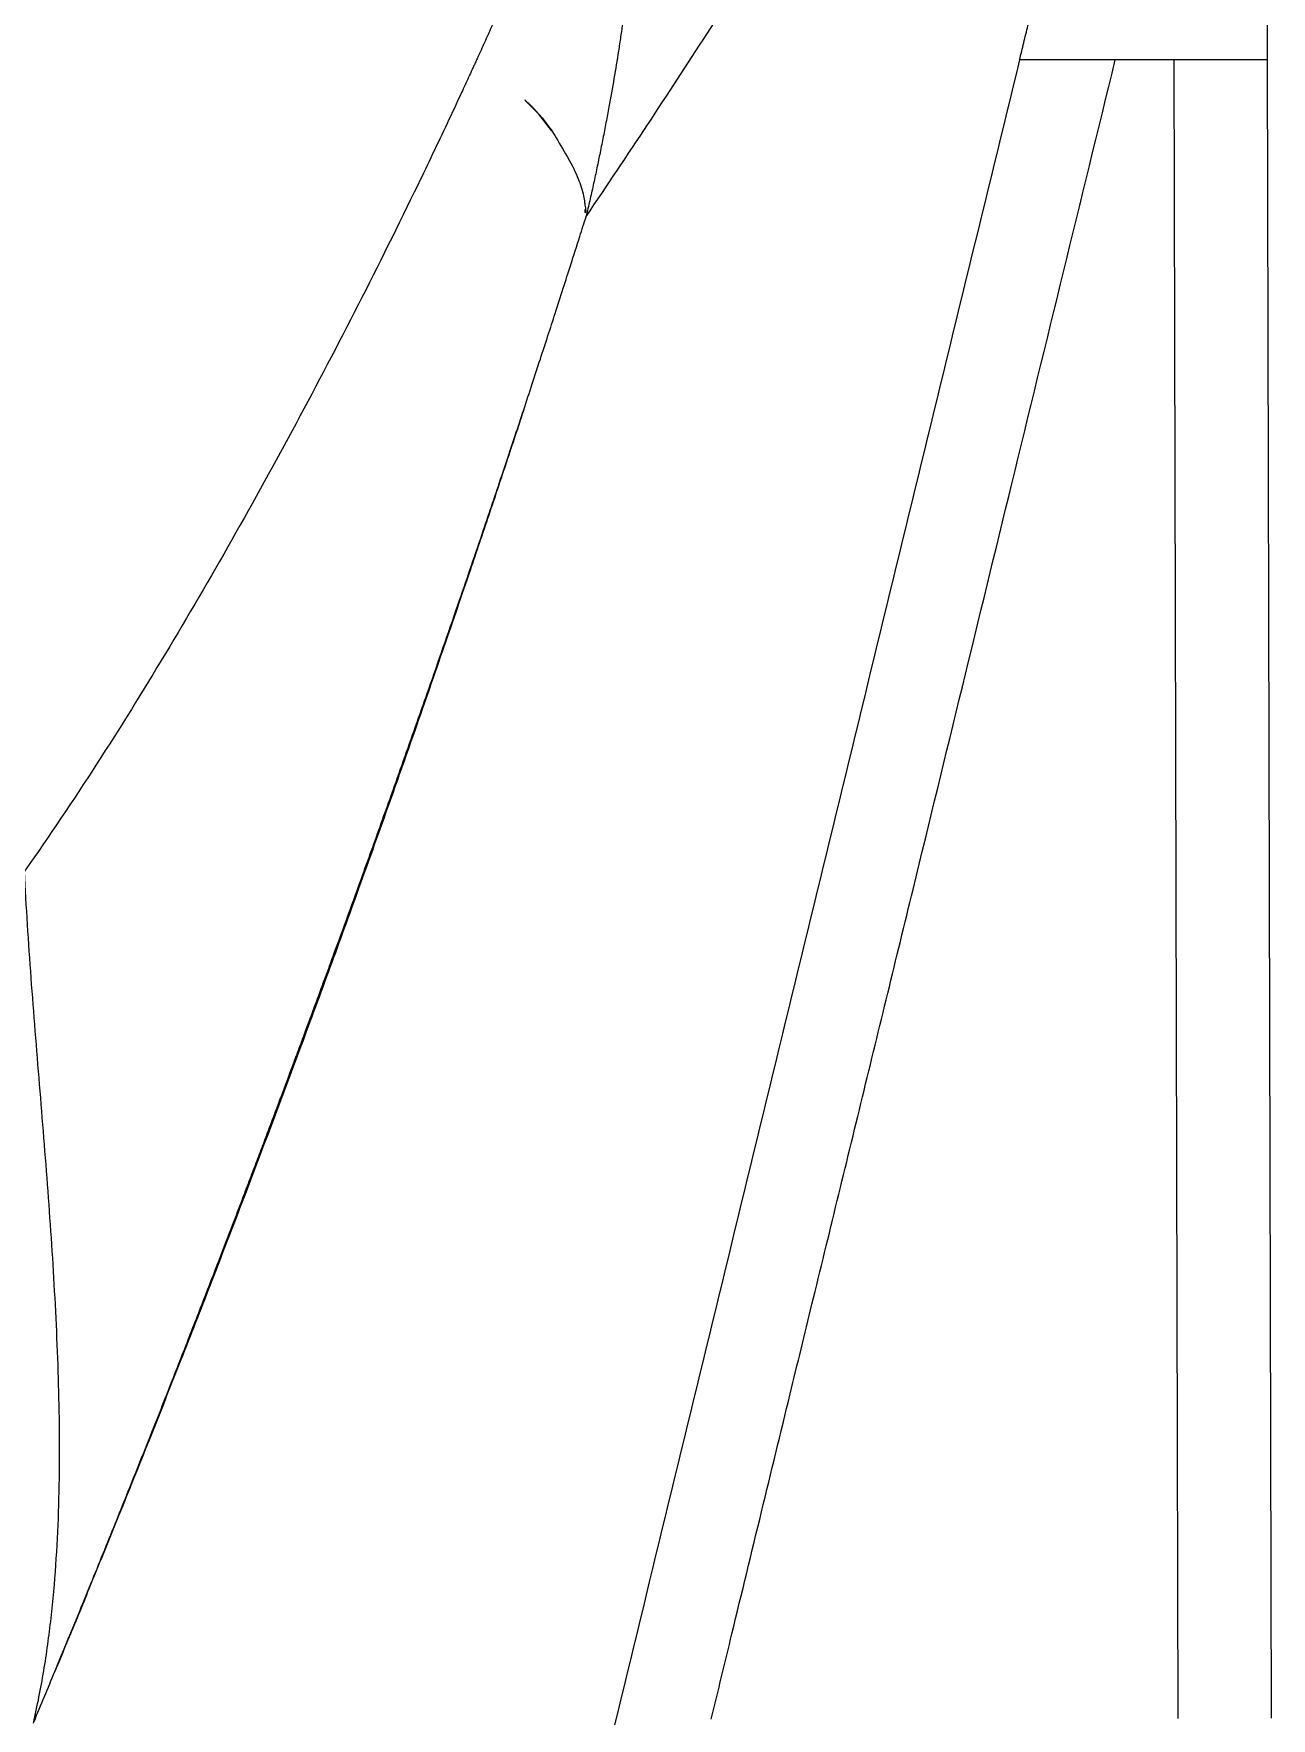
# Model space of a CAD drawing. Extents: x 525 to 613, y 487 to 635.
# Drawn here: x 598.9 to 604.09, y 558.9 to 565.97 of the extents above; entities that cross this region are included whole.
import ezdxf

# ---------------------------------------------------------------- set-up
doc = ezdxf.new("R2010")
doc.units = 0
doc.header["$MEASUREMENT"] = 0
doc.layers.add('1', color=4, linetype='Continuous')
doc.layers.add('STD TEST', color=3, linetype='Continuous')

# ---------------------------------------------------------------- blocks, each defined once
blk = doc.blocks.new('2023 VANGUARD')
at = {"layer": '1', "color": 3, "linetype": 'Continuous', "lineweight": 25}
for p, q in [((34.7215, -26.8325), (34.4744, -26.8325)), ((34.7385, -33.7923), (34.7215, -26.8325)), ((35.112, -26.8325), (35.1291, -33.7916))]:
    blk.add_line(p, q, dxfattribs=at)
at = {"layer": '1', "color": 3, "linetype": 'Continuous', "lineweight": 25, "flags": 128}
blk.add_lwpolyline([(32.0698, -27.0756), (32.1096, -27.1287), (32.0555, -27.061), (32.0156, -27.0192), (32, -27.0041), (31.9982, -27.0023), (31.9972, -27.0014), (31.9971, -27.0013), (31.9971, -27.0012), (31.9971, -27.0012), (31.9971, -27.0012), (31.9971, -27.0012), (31.9971, -27.0012), (31.9971, -27.0012), (31.9971, -27.0012), (31.9971, -27.0012), (31.9971, -27.0012), (31.9971, -27.0012), (31.9971, -27.0012), (31.9971, -27.0012), (31.9972, -27.0012), (31.9974, -27.0015), (31.9979, -27.0019), (32.0021, -27.0057), (32.0147, -27.0176), (32.0345, -27.0372), (32.0698, -27.0756)], dxfattribs=at)
at = {"layer": '1', "color": 3, "linetype": 'Continuous', "lineweight": 25}
for points, knots in [([(35.1019, -22.7159), (35.1021, -22.8124), (35.1027, -23.0124), (35.1035, -23.3232), (35.1043, -23.6555), (35.1052, -24.0093), (35.1061, -24.3845), (35.1073, -24.8706), (35.1088, -25.4602), (35.1104, -26.1464), (35.1115, -26.6038), (35.112, -26.8325)], [0, 0, 0, 0, 0.0702871, 0.1457926, 0.2265167, 0.3124592, 0.4036203, 0.5, 0.6666582, 0.8333248, 1, 1, 1, 1]), ([(32.2543, -27.4896), (32.4294, -27.2318), (32.5983, -26.976), (32.8422, -26.5983), (32.9219, -26.4734), (33.0782, -26.226), (33.1548, -26.1035), (33.3794, -25.7406), (33.5223, -25.5049), (33.7937, -25.0501), (33.9221, -24.8309), (34.103, -24.5178), (34.1614, -24.416), (34.2458, -24.2677), (34.2735, -24.219), (34.3277, -24.1231), (34.3543, -24.076), (34.4843, -23.8449), (34.579, -23.6741), (34.7487, -23.3656), (34.8237, -23.2279), (34.9201, -23.0502), (34.9495, -22.9959), (35.0028, -22.8976), (35.0266, -22.8536), (35.0474, -22.8154)], [0, 0, 0, 0, 0.125, 0.125, 0.1875, 0.1875, 0.25, 0.25, 0.375, 0.375, 0.5, 0.5, 0.5625, 0.5625, 0.59375, 0.59375, 0.625, 0.625, 0.75, 0.75, 0.875, 0.875, 0.9375, 0.9375, 1, 1, 1, 1]), ([(34.0729, -26.8325), (34.0788, -26.8086), (34.0904, -26.7608), (34.1109, -26.6771), (34.1355, -26.5763), (34.1647, -26.4568), (34.2057, -26.2895), (34.257, -26.0796), (34.3169, -25.8352), (34.3784, -25.5843), (34.4399, -25.3335), (34.5031, -25.0761), (34.5742, -24.7863), (34.6521, -24.4686), (34.7342, -24.1341), (34.806, -23.8414), (34.8715, -23.5735), (34.9218, -23.3674), (34.9628, -23.1969), (34.9892, -23.0851), (35.0122, -22.984), (35.0306, -22.8999), (35.0418, -22.8436), (35.0474, -22.8154)], [0, 0, 0, 0, 0.0178575, 0.0357149, 0.0625007, 0.0931803, 0.1250005, 0.1875001, 0.2499999, 0.3076285, 0.3750003, 0.4375007, 0.500001, 0.5915603, 0.6749021, 0.7499997, 0.8102727, 0.8750018, 0.9039722, 0.9375032, 0.9583573, 0.9791891, 1, 1, 1, 1]), ([(32.0224, -26.3166), (32.0036, -26.3607), (31.9753, -26.4267), (31.9371, -26.5143), (31.9083, -26.5799), (31.8793, -26.6453), (31.8501, -26.7105), (31.8256, -26.7648), (31.8099, -26.7993), (31.8037, -26.8128), (31.8022, -26.8162), (31.8007, -26.8196), (31.7982, -26.825), (31.7948, -26.8324), (31.7899, -26.8433), (31.7837, -26.8568), (31.7738, -26.8784), (31.7564, -26.9162), (31.7216, -26.9916), (31.6513, -27.142), (31.5085, -27.4409), (31.2989, -27.8626), (31.0385, -28.3599), (30.7694, -28.8481), (30.4911, -29.326), (30.2023, -29.7912), (30.0014, -30.0905), (29.8983, -30.2362)], [0, 0, 0, 0, 0.03125, 0.046875, 0.0625, 0.078125, 0.09375, 0.109375, 0.117188, 0.118652, 0.119141, 0.119629, 0.121094, 0.123047, 0.125, 0.128906, 0.132812, 0.140625, 0.15625, 0.1875, 0.25, 0.375, 0.5, 0.625, 0.75, 0.875, 1, 1, 1, 1]), ([(32.4233, -26.5604), (32.4221, -26.5699), (32.4197, -26.589), (32.4159, -26.6178), (32.4119, -26.6468), (32.4078, -26.6761), (32.4036, -26.7056), (32.3991, -26.7354), (32.3946, -26.7655), (32.3855, -26.824), (32.371, -26.9123), (32.3533, -27.0121), (32.3376, -27.096), (32.3247, -27.1624), (32.3114, -27.2287), (32.2979, -27.294), (32.2839, -27.3588), (32.2695, -27.424), (32.2594, -27.4676), (32.2543, -27.4897)], [0, 0, 0, 0, 0.030212, 0.060709, 0.091496, 0.122576, 0.153953, 0.18563, 0.217611, 0.249898, 0.372146, 0.500017, 0.570596, 0.642844, 0.715076, 0.785808, 0.855775, 0.927169, 1, 1, 1, 1]), ([(34.0729, -26.8325), (33.7888, -27.9968), (33.5056, -29.1612), (33.0809, -30.9075), (32.9394, -31.4897), (32.6564, -32.6539), (32.5148, -33.2363), (32.374, -33.8193)], [0, 0, 0, 0, 0.5, 0.5, 0.75, 0.75, 1, 1, 1, 1]), ([(32.7793, -33.7955), (32.8082, -33.676), (32.8784, -33.3858), (32.9888, -32.9307), (33.1008, -32.4698), (33.242, -31.8895), (33.4139, -31.1841), (33.6934, -30.0366), (34.0464, -28.5859), (34.3297, -27.4256), (34.4744, -26.8325)], [0, 0, 0, 0, 0.051457, 0.125, 0.196067, 0.25, 0.375, 0.5, 0.74444, 1, 1, 1, 1]), ([(34.4744, -26.8325), (34.4708, -26.8325), (34.4612, -26.8325), (34.4433, -26.8325), (34.4185, -26.8325), (34.3867, -26.8325), (34.3538, -26.8325), (34.3064, -26.8325), (34.2526, -26.8325), (34.1926, -26.8325), (34.1437, -26.8325), (34.1141, -26.8325), (34.0982, -26.8325), (34.0901, -26.8325), (34.0836, -26.8325), (34.0785, -26.8325), (34.0749, -26.8325), (34.0736, -26.8325), (34.0729, -26.8325)], [0, 0, 0, 0, 0.017109, 0.045198, 0.084595, 0.135707, 0.199932, 0.2498, 0.382821, 0.499367, 0.631692, 0.756926, 0.798559, 0.839806, 0.880616, 0.920946, 0.960753, 1, 1, 1, 1]), ([(35.1121, -26.8325), (35.1117, -26.8325), (35.1109, -26.8325), (35.1093, -26.8325), (35.1075, -26.8325), (35.1053, -26.8325), (35.103, -26.8325), (35.1006, -26.8325), (35.098, -26.8325), (35.0925, -26.8325), (35.0825, -26.8325), (35.0627, -26.8326), (35.0339, -26.8325), (34.9903, -26.8325), (34.9344, -26.8325), (34.8779, -26.8325), (34.8303, -26.8325), (34.8006, -26.8325), (34.7747, -26.8325), (34.7507, -26.8325), (34.732, -26.8325), (34.7215, -26.8325)], [0, 0, 0, 0, 0.022816, 0.044652, 0.065511, 0.085397, 0.104315, 0.122271, 0.139269, 0.155315, 0.223792, 0.290672, 0.393284, 0.500152, 0.629522, 0.758875, 0.820789, 0.881774, 0.91022, 0.949498, 1, 1, 1, 1]), ([(32.1138, -27.1357), (32.1123, -27.1332), (32.0868, -27.0901), (32.1853, -27.2529), (32.2164, -27.3173), (32.2413, -27.3872), (32.2475, -27.4276), (32.2503, -27.4486), (32.2528, -27.4621), (32.2527, -27.4683), (32.2523, -27.4714), (32.2519, -27.473), (32.2517, -27.4735), (32.2515, -27.4737), (32.2514, -27.4739), (32.2512, -27.4739), (32.2508, -27.4735), (32.25, -27.4695), (32.2501, -27.4645), (32.2498, -27.4606), (32.2498, -27.4604)], [0, 0, 0, 0, 0.02088, 0.359098, 0.624318, 0.809244, 0.87334, 0.922875, 0.94287, 0.951554, 0.957728, 0.959718, 0.96051, 0.961225, 0.961927, 0.962683, 0.964557, 0.970428, 0.998969, 1, 1, 1, 1]), ([(31.9925, -28.3015), (32.0044, -28.2651), (32.0277, -28.1942), (32.0616, -28.0903), (32.0937, -27.9916), (32.1258, -27.8925), (32.1576, -27.7936), (32.192, -27.6859), (32.224, -27.5854), (32.2455, -27.5175), (32.2543, -27.4897)], [0, 0, 0, 0, 0.134904, 0.263187, 0.384868, 0.499963, 0.629765, 0.749969, 0.89752, 1, 1, 1, 1]), ([(31.9923, -28.3015), (31.9805, -28.3373), (31.9567, -28.4098), (31.9203, -28.5193), (31.8832, -28.6307), (31.8453, -28.7439), (31.8066, -28.8589), (31.7442, -29.0431), (31.6545, -29.3053), (31.5423, -29.6283), (31.4231, -29.9664), (31.3042, -30.2987), (31.1796, -30.6413), (31.017, -31.0822), (30.8495, -31.5262), (30.6806, -31.9642), (30.5512, -32.2953), (30.4232, -32.6181), (30.3056, -32.9109), (30.2028, -33.164), (30.1137, -33.3817), (30.0545, -33.5246), (30.0254, -33.595)], [0, 0, 0, 0, 0.019919, 0.040213, 0.060874, 0.081897, 0.103275, 0.125003, 0.184733, 0.249996, 0.306189, 0.374995, 0.437497, 0.5, 0.625006, 0.690166, 0.750009, 0.814305, 0.875007, 0.917892, 0.959544, 1, 1, 1, 1]), ([(30.0254, -33.595), (30.0441, -33.5495), (30.0813, -33.4598), (30.1359, -33.3266), (30.189, -33.1965), (30.2406, -33.0695), (30.2906, -32.9456), (30.3391, -32.8248), (30.3861, -32.7071), (30.4317, -32.5925), (30.4758, -32.481), (30.5184, -32.3727), (30.5597, -32.2675), (30.5996, -32.1654), (30.638, -32.0664), (30.6751, -31.9706), (30.7109, -31.8779), (30.7453, -31.7884), (30.7784, -31.702), (30.8101, -31.6188), (30.8406, -31.5387), (30.8698, -31.4618), (30.8977, -31.388), (30.9243, -31.3174), (30.9496, -31.25), (30.9737, -31.1858), (30.9965, -31.1247), (31.0181, -31.0668), (31.0385, -31.0121), (31.0577, -30.9606), (31.0756, -30.9122), (31.0923, -30.867), (31.1078, -30.8251), (31.1221, -30.7863), (31.1352, -30.7507), (31.1472, -30.7183), (31.1579, -30.6891), (31.1674, -30.6631), (31.1758, -30.6403), (31.183, -30.6207), (31.189, -30.6043), (31.234, -30.4814), (31.3044, -30.2877), (31.4066, -30.0032), (31.5013, -29.7368), (31.6093, -29.4295), (31.7166, -29.12), (31.816, -28.8288), (31.8937, -28.5985), (31.9501, -28.4295), (31.9806, -28.3373), (31.9925, -28.3015)], [0, 0, 0, 0, 0.02608, 0.051555, 0.076425, 0.10069, 0.124351, 0.147406, 0.169857, 0.191703, 0.212944, 0.233581, 0.253612, 0.273039, 0.291861, 0.310078, 0.32769, 0.344697, 0.3611, 0.376898, 0.39209, 0.406678, 0.420661, 0.43404, 0.446813, 0.458982, 0.470546, 0.481505, 0.491859, 0.501609, 0.510753, 0.519293, 0.527228, 0.534558, 0.541283, 0.547404, 0.55292, 0.55783, 0.562136, 0.565838, 0.568934, 0.571426, 0.635456, 0.678567, 0.732138, 0.785713, 0.851527, 0.905861, 0.948718, 0.980097, 1, 1, 1, 1]), ([(29.9351, -33.8118), (29.9521, -33.7394), (29.9809, -33.5932), (30.0213, -33.2977), (30.0456, -32.9249), (30.0463, -32.4763), (30.028, -32.0277), (29.9977, -31.5796), (29.9613, -31.1318), (29.9247, -30.6842), (29.9051, -30.3856), (29.8983, -30.2362)], [0, 0, 0, 0, 0.0625, 0.125, 0.25, 0.375, 0.5, 0.625, 0.75, 0.875, 1, 1, 1, 1])]:
    blk.add_open_spline(points, degree=3, knots=knots, dxfattribs=at)
blk.add_open_spline([(29.9379, -33.8052), (29.9672, -33.7351), (29.9963, -33.6651), (30.0254, -33.595)], degree=3, dxfattribs=at)
blk = doc.blocks.new('2026 Vanguard')
at = {"layer": 'STD TEST', "color": 1}
blk.add_blockref('2023 VANGUARD', (44.1613, 88.209), dxfattribs=at)

msp = doc.modelspace()

# ---------------------------------------------------------------- block references
at = {"layer": '1'}
msp.add_blockref('2026 Vanguard', (524.7985, 504.4821), dxfattribs=at)

doc.saveas('drawing.dxf')
